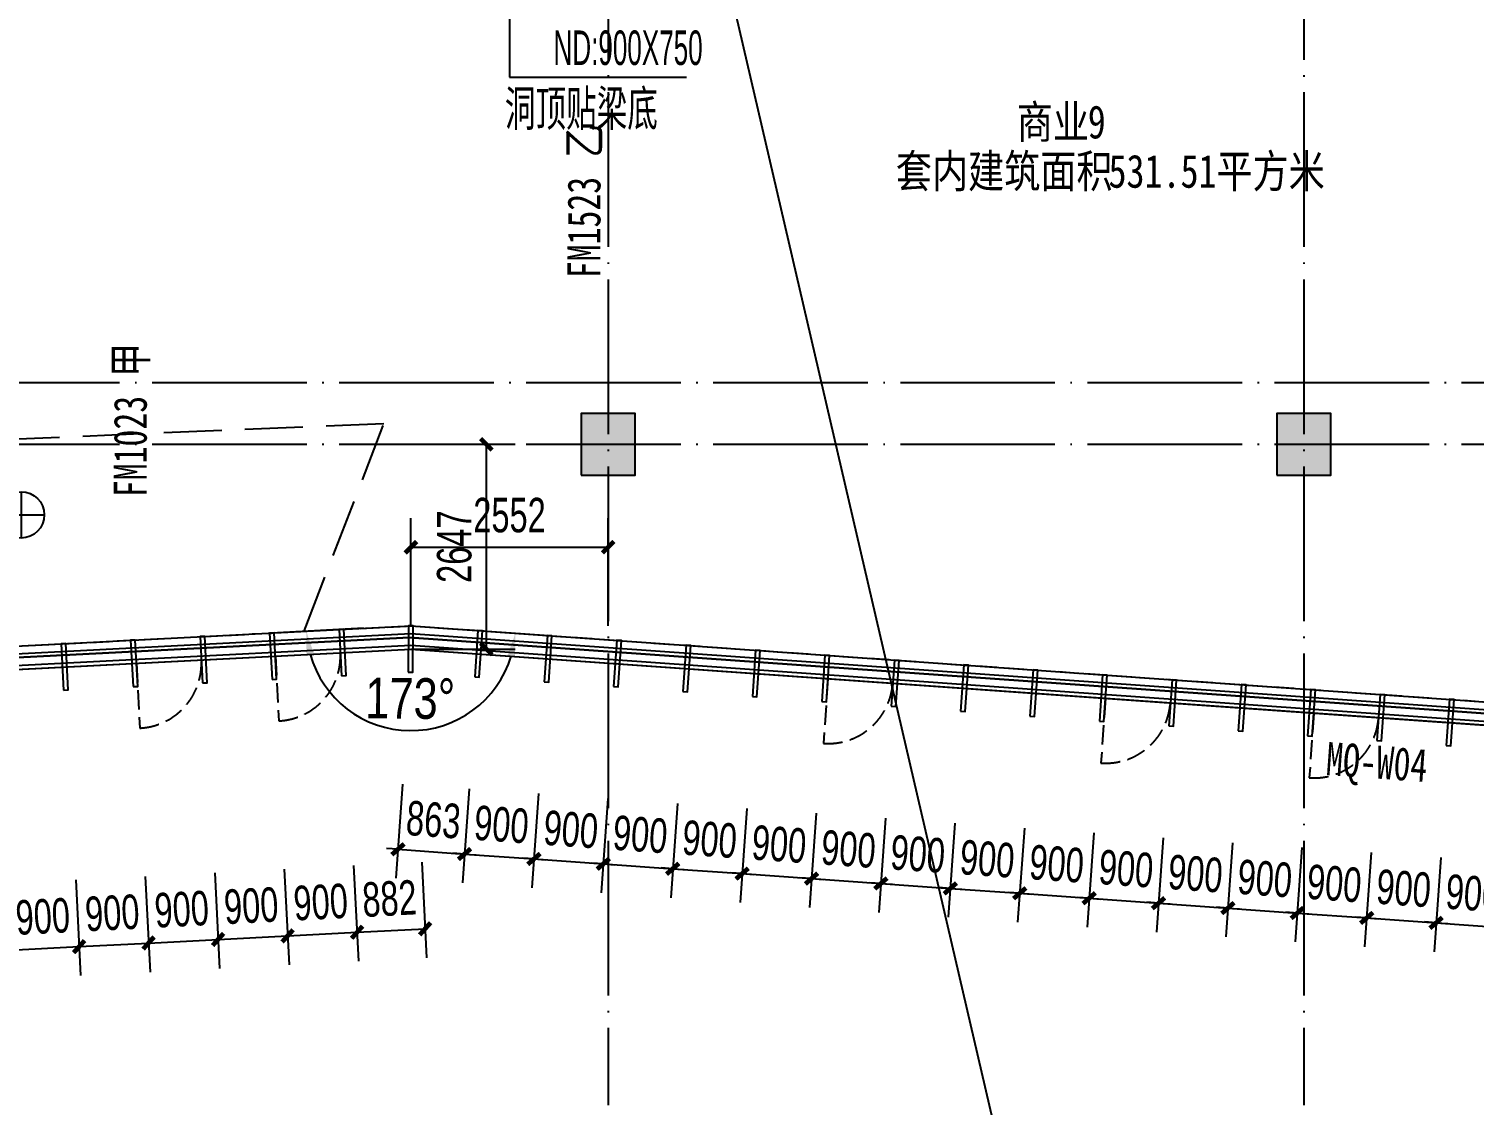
# Model space of a CAD drawing. Extents: x -409435 to 356702, y -107829 to 330904.
# Drawn here: x 78907 to 97602, y 80555 to 94472 of the extents above; entities that cross this region are included whole.
import ezdxf
from ezdxf.xclip import XClip

# ---------------------------------------------------------------- set-up
doc = ezdxf.new("R2010")
doc.units = 0
doc.header["$LTSCALE"] = 1000
doc.header["$MEASUREMENT"] = 0
doc.header["$XCLIPFRAME"] = 0
for name, pattern in [('104-14# 核心筒$0$DOTE', [2.42, 2, -0.2, 0.02, -0.2]), ('14#楼幕墙$0$DASH', [0.35, 0.25, -0.1]), ('X-104 14#平面$0$$0$DASH', [0.35, 0.25, -0.1]), ('X-104 14#平面$0$109 3#平面$0$DASH', [0.35, 0.25, -0.1])]:
    doc.linetypes.add(name, pattern=pattern)
for name, color, linetype in [('01-标注_尺寸', 124, 'Continuous'), ('104-14# 核心筒$0$A_AXIS-轴线', 36, '104-14# 核心筒$0$DOTE'), ('104-14# 核心筒$0$A_STR-砼柱', 51, 'Continuous'), ('14#楼幕墙$0$A-C_玻璃幕墙', 140, 'Continuous'), ('14#楼幕墙$0$A-C_窗', 140, 'Continuous'), ('PUB_HATCH', 8, 'Continuous'), ('X-104 14#平面$0$01-标注_尺寸', 124, 'Continuous'), ('X-104 14#平面$0$02-TEXT_房间', 7, 'Continuous'), ('X-104 14#平面$0$02-TEXT_标注', 130, 'Continuous'), ('X-104 14#平面$0$02-TEXT_门窗', 151, 'Continuous'), ('X-104 14#平面$0$A-C_玻璃幕墙', 140, 'Continuous'), ('X-104 14#平面$0$A-SUR_吊顶', 40, 'Continuous'), ('X-104 14#平面$0$A-TECH_结构', 21, 'Continuous'), ('X-104 14#平面$0$DOOR_FIRE_TEXT', 7, 'Continuous'), ('建-标注-文本', 254, 'Continuous'), ('建-标注-索引', 75, 'Continuous')]:
    doc.layers.add(name, color=color, linetype=linetype)
doc.layers.add('DIM_MODI', color=6, linetype='Continuous', plot=False)
doc.layers.add('X-104 14#平面$0$000套内', color=226, linetype='Continuous', lineweight=30, plot=False)
doc.styles.add('_TCH_DIM', font='ros.shx', dxfattribs={"width": 0.8, "height": 2, "bigfont": 'jd.shx'})
doc.styles.add('_TCH_DIM_T3', font='ros.shx', dxfattribs={"width": 0.705882, "bigfont": 'jd.shx'})
doc.styles.add('X-104 14#平面$0$_TCH_DIM_T3', font='ros.shx', dxfattribs={"width": 0.8, "bigfont": 'jd.shx'})
doc.styles.add('X-104 14#平面$0$_TCH_SPACE', font='STXIHEI_0.TTF', dxfattribs={"width": 0.8, "height": 5})
doc.styles.add('X-104 14#平面$0$_TCH_WINDOW', font='STXIHEI_0.TTF', dxfattribs={"width": 0.75, "height": 3.5})
doc.styles.add('X-104 14#平面$0$Standard', font='STXIHEI_0.TTF', dxfattribs={"width": 0.8})
doc.dimstyles.new('_TCH_ARCH&&150', dxfattribs={"dimtxt": 446.25, "dimasz": 150, "dimexe": 375, "dimexo": 450, "dimgap": 189.375, "dimtad": 1, "dimdec": 0, "dimzin": 0, "dimdsep": 46, "dimtxsty": '_TCH_DIM_T3', "dimblk": 'ARCHTICK', "dimcen": 0.09, "dimclrt": 7, "dimazin": 2, "dimtfac": 1, "dimtdec": 0, "dimtix": 1, "dimtmove": 2, "dimatfit": 3, "dimfxl": 0, "dimtolj": 1, "dimtzin": 0, "dimarcsym": 0})
doc.dimstyles.new('X-104 14#平面$0$_TCH_ARROW&&150', dxfattribs={"dimtxt": 525, "dimasz": 300, "dimexe": 375, "dimexo": 450, "dimgap": 150, "dimtad": 1, "dimdec": 0, "dimzin": 0, "dimdsep": 46, "dimtxsty": 'X-104 14#平面$0$_TCH_DIM_T3', "dimcen": 0.09, "dimclrt": 7, "dimazin": 2, "dimtfac": 1, "dimtdec": 0, "dimtix": 1, "dimtmove": 2, "dimatfit": 3, "dimfxl": 0, "dimtolj": 1, "dimtzin": 0, "dimarcsym": 0})

# ---------------------------------------------------------------- blocks, each defined once
blk = doc.blocks.new('14#楼幕墙$0$A$C103B1A8E')
blk.add_lwpolyline([(0, 0), (60, 0), (60, 600), (0, 600)], close=True)
blk = doc.blocks.new('14#楼幕墙$0$A$C09283E46')
for p, rotation in [((38700, -3662), 0.4546658823147814), ((39600, -3655), 0.4546658823147814), ((40500, -3647), 0.4546658823147814), ((41400, -3640), 0.4546658823147814), ((42300, -3633), 0.4546658823147814), ((43164, -3623), 356.951897365087), ((44021, -3721), 353.4518973650279), ((44915, -3824), 353.4518973650279), ((45810, -3926), 353.4518973650279), ((46704, -4029), 353.4518973650279), ((47598, -4132), 353.4518973650279), ((48492, -4234), 353.4518973650279), ((49386, -4337), 353.4518973650279), ((50280, -4440), 353.4518973650279), ((51174, -4542), 353.4518973650279), ((52069, -4645), 353.4518973650279), ((52963, -4748), 353.4518973650279), ((53857, -4850), 353.4518973650279), ((54751, -4953), 353.4518973650279), ((55645, -5055), 353.4518973650279), ((56539, -5158), 353.4518973650279)]:
    blk.add_blockref('14#楼幕墙$0$A$C103B1A8E', p, dxfattribs=dict(rotation=rotation))
blk = doc.blocks.new('14#楼幕墙$0$A$C2CD63A88')
at = {"linetype": '14#楼幕墙$0$DASH'}
blk.add_lwpolyline([(0, 670), (0, -170)], dxfattribs=at)
blk.add_arc((0, 670), 840, 270, 0, dxfattribs=at)
blk = doc.blocks.new('14#楼幕墙')
at = {"layer": '14#楼幕墙$0$A-C_玻璃幕墙'}
for p, q in [((40200, 84502), (83848, 86753)), ((83848, 86753), (108911, 84979)), ((40081, 84396), (83848, 86653)), ((83848, 86653), (108961, 84876)), ((39845, 84184), (83846, 86453)), ((39904, 84237), (83846, 86503)), ((83846, 86503), (109037, 84720)), ((83846, 86453), (109062, 84668))]:
    blk.add_line(p, q, dxfattribs=at)
at = {"layer": '14#楼幕墙$0$A-C_玻璃幕墙', "rotation": 2.499999999999448}
blk.add_blockref('14#楼幕墙$0$A$C09283E46', (40532, 87891), dxfattribs=at)
at = {"layer": '14#楼幕墙$0$A-C_窗'}
for p, rotation in [((82131, 85693), 2.951784843777751), ((80333, 85600), 2.951784843777751), ((89196, 85402), 355.9518973650817), ((92787, 85148), 355.9518973650817), ((95481, 84957), 355.9518973650817)]:
    blk.add_blockref('14#楼幕墙$0$A$C2CD63A88', p, dxfattribs=dict(at, rotation=rotation))
blk = doc.blocks.new('_FZH')
blk.add_lwpolyline([(-0.5, -0.5), (0.5, -0.5), (0.5, 0.5), (-0.5, 0.5)], close=True)
at = {"layer": 'PUB_HATCH'}
blk.add_solid([(-0.5, -0.5), (0.5, -0.5), (-0.5, 0.5), (0.5, 0.5)], dxfattribs=at)
blk = doc.blocks.new('104-14# 核心筒')
at = {"layer": '104-14# 核心筒$0$A_AXIS-轴线'}
for p, q in [((86400, 139633.6), (86400, 80554.9)), ((95400, 139633.6), (95400, 80554.9)), ((68400, 89900), (120259.9, 89900)), ((68400, 89100), (120259.9, 89100))]:
    blk.add_line(p, q, dxfattribs=at)
at = {"layer": '104-14# 核心筒$0$A_STR-砼柱', "xscale": 700, "yscale": 800, "zscale": 800}
for p in [(86400, 89100), (95400, 89100)]:
    blk.add_blockref('_FZH', p, dxfattribs=at)
blk = doc.blocks.new('X-104 14#平面$0$rqg')
at = {"color": 3}
for p, q in [((0, 300), (0, -300)), ((-300, 0), (300, 0))]:
    blk.add_line(p, q, dxfattribs=at)
blk.add_circle((0, 0), 300, dxfattribs=at)
blk = doc.blocks.new('*D2616')
at = {"layer": 'Defpoints', "color": 0, "transparency": 16777216}
for p in [(83848, 86753), (83683, 86745), (84014, 86741), (83184, 85572)]:
    blk.add_point(p, dxfattribs=at)
at = {"layer": 'X-104 14#平面$0$01-标注_尺寸', "color": 0, "lineweight": -2, "transparency": 16777216}
for p, q in [((83233, 86721), (82121, 86664)), ((84463, 86710), (85574, 86631))]:
    blk.add_line(p, q, dxfattribs=at)
blk.add_arc((83848, 86753), 1355, 195.6647, 343.2398, dxfattribs=at)
at = {"layer": 'X-104 14#平面$0$01-标注_尺寸', "color": 0, "transparency": 16777216}
for points in [[(82495, 86379), (82593, 86395), (82495, 86683)], [(85097, 86371), (85195, 86353), (85200, 86657)]]:
    blk.add_solid(points, dxfattribs=at)
at = {"layer": 'X-104 14#平面$0$01-标注_尺寸', "color": 7, "transparency": 16777216, "insert": (83839, 85811), "char_height": 525, "attachment_point": 5, "rotation": 359.4522, "style": 'X-104 14#平面$0$_TCH_DIM_T3'}
blk.add_mtext('\\A1;173°', dxfattribs=at)
blk = doc.blocks.new('sjdfadsfiididdi')
at = {"layer": '建-标注-索引'}
for p, q in [((85125, 96800), (85125, 93848)), ((85125, 93848), (87413, 93848))]:
    blk.add_line(p, q, dxfattribs=at)
at = {"layer": '建-标注-文本', "style": '_TCH_DIM'}
for s, height, width, p in [('ND:900X750', 446.2, 0.564706, (85693, 94006)), ('洞顶贴梁底', 520.9, 0.8, (85064, 93166))]:
    blk.add_text(s, height=height, dxfattribs=dict(at, width=width)).set_placement(p)
blk = doc.blocks.new('_ArchTick')
at = {"color": 0, "linetype": 'ByBlock', "const_width": 0.4}
blk.add_lwpolyline([(-0.5, -0.5), (0.5, 0.5)], dxfattribs=at)
blk = doc.blocks.new('*D682')
at = {"layer": '01-标注_尺寸', "color": 0, "lineweight": -2, "transparency": 16777216}
for p, q in [((78613, 83420), (78677, 82183)), ((79512, 83467), (79576, 82230)), ((78658, 82558), (79556, 82604))]:
    blk.add_line(p, q, dxfattribs=at)
at = {"layer": 'Defpoints', "color": 0, "transparency": 16777216}
for p in [(78590, 83870), (79489, 83916), (79556, 82604)]:
    blk.add_point(p, dxfattribs=at)
at = {"layer": '01-标注_尺寸', "color": 0, "lineweight": -2, "transparency": 16777216, "xscale": 150, "yscale": 150, "zscale": 150}
for p, rotation in [((78658, 82558), 182.9518973650838), ((79556, 82604), 2.951897365083775)]:
    blk.add_blockref('_ArchTick', p, dxfattribs=dict(at, rotation=rotation))
at = {"layer": '01-标注_尺寸', "color": 7, "transparency": 16777216, "insert": (79086, 82993), "char_height": 446.2, "attachment_point": 5, "rotation": 2.9519, "style": '_TCH_DIM_T3'}
blk.add_mtext('\\A1;900', dxfattribs=at)
blk = doc.blocks.new('*D683')
at = {"layer": '01-标注_尺寸', "color": 0, "lineweight": -2, "transparency": 16777216}
for p, q in [((79512, 83467), (79576, 82230)), ((80411, 83513), (80475, 82276)), ((79556, 82604), (80455, 82651))]:
    blk.add_line(p, q, dxfattribs=at)
at = {"layer": 'Defpoints', "color": 0, "transparency": 16777216}
for p in [(80388, 83962), (79489, 83916), (80455, 82651)]:
    blk.add_point(p, dxfattribs=at)
at = {"layer": '01-标注_尺寸', "color": 0, "lineweight": -2, "transparency": 16777216, "xscale": 150, "yscale": 150, "zscale": 150}
for p, rotation in [((79556, 82604), 182.9518973650842), ((80455, 82651), 2.951897365084284)]:
    blk.add_blockref('_ArchTick', p, dxfattribs=dict(at, rotation=rotation))
at = {"layer": '01-标注_尺寸', "color": 7, "transparency": 16777216, "insert": (79985, 83039), "char_height": 446.2, "attachment_point": 5, "rotation": 2.9519, "style": '_TCH_DIM_T3'}
blk.add_mtext('\\A1;900', dxfattribs=at)
blk = doc.blocks.new('*D684')
at = {"layer": '01-标注_尺寸', "color": 0, "lineweight": -2, "transparency": 16777216}
for p, q in [((80411, 83513), (80475, 82276)), ((81310, 83559), (81373, 82323)), ((80455, 82651), (81354, 82697))]:
    blk.add_line(p, q, dxfattribs=at)
at = {"layer": 'Defpoints', "color": 0, "transparency": 16777216}
for p in [(80388, 83962), (81286, 84009), (81354, 82697)]:
    blk.add_point(p, dxfattribs=at)
at = {"layer": '01-标注_尺寸', "color": 0, "lineweight": -2, "transparency": 16777216, "xscale": 150, "yscale": 150, "zscale": 150}
for p, rotation in [((80455, 82651), 182.9518973650844), ((81354, 82697), 2.951897365084347)]:
    blk.add_blockref('_ArchTick', p, dxfattribs=dict(at, rotation=rotation))
at = {"layer": '01-标注_尺寸', "color": 7, "transparency": 16777216, "insert": (80883, 83086), "char_height": 446.2, "attachment_point": 5, "rotation": 2.9519, "style": '_TCH_DIM_T3'}
blk.add_mtext('\\A1;900', dxfattribs=at)
blk = doc.blocks.new('*D685')
at = {"layer": '01-标注_尺寸', "color": 0, "lineweight": -2, "transparency": 16777216}
for p, q in [((82208, 83606), (82272, 82369)), ((81310, 83559), (81373, 82323)), ((81354, 82697), (82253, 82743))]:
    blk.add_line(p, q, dxfattribs=at)
at = {"layer": 'Defpoints', "color": 0, "transparency": 16777216}
for p in [(81286, 84009), (82185, 84055), (82253, 82743)]:
    blk.add_point(p, dxfattribs=at)
at = {"layer": '01-标注_尺寸', "color": 0, "lineweight": -2, "transparency": 16777216, "xscale": 150, "yscale": 150, "zscale": 150}
for p, rotation in [((82253, 82743), 2.951897365084412), ((81354, 82697), 182.9518973650844)]:
    blk.add_blockref('_ArchTick', p, dxfattribs=dict(at, rotation=rotation))
at = {"layer": '01-标注_尺寸', "color": 7, "transparency": 16777216, "insert": (81782, 83132), "char_height": 446.2, "attachment_point": 5, "rotation": 2.9519, "style": '_TCH_DIM_T3'}
blk.add_mtext('\\A1;900', dxfattribs=at)
blk = doc.blocks.new('*D686')
at = {"layer": '01-标注_尺寸', "color": 0, "lineweight": -2, "transparency": 16777216}
for p, q in [((82208, 83606), (82272, 82369)), ((83107, 83652), (83171, 82415)), ((82253, 82743), (83152, 82790))]:
    blk.add_line(p, q, dxfattribs=at)
at = {"layer": 'Defpoints', "color": 0, "transparency": 16777216}
for p in [(82185, 84055), (83084, 84101), (83152, 82790)]:
    blk.add_point(p, dxfattribs=at)
at = {"layer": '01-标注_尺寸', "color": 0, "lineweight": -2, "transparency": 16777216, "xscale": 150, "yscale": 150, "zscale": 150}
for p, rotation in [((82253, 82743), 182.9518973650846), ((83152, 82790), 2.95189736508464)]:
    blk.add_blockref('_ArchTick', p, dxfattribs=dict(at, rotation=rotation))
at = {"layer": '01-标注_尺寸', "color": 7, "transparency": 16777216, "insert": (82681, 83179), "char_height": 446.2, "attachment_point": 5, "rotation": 2.9519, "style": '_TCH_DIM_T3'}
blk.add_mtext('\\A1;900', dxfattribs=at)
blk = doc.blocks.new('*D687')
at = {"layer": '01-标注_尺寸', "color": 0, "lineweight": -2, "transparency": 16777216}
for p, q in [((83107, 83652), (83171, 82415)), ((83988, 83697), (84051, 82461)), ((83152, 82790), (84032, 82835))]:
    blk.add_line(p, q, dxfattribs=at)
at = {"layer": 'Defpoints', "color": 0, "transparency": 16777216}
for p in [(83964, 84147), (83084, 84101), (84032, 82835)]:
    blk.add_point(p, dxfattribs=at)
at = {"layer": '01-标注_尺寸', "color": 0, "lineweight": -2, "transparency": 16777216, "xscale": 150, "yscale": 150, "zscale": 150}
for p, rotation in [((83152, 82790), 182.9518973650841), ((84032, 82835), 2.951897365084157)]:
    blk.add_blockref('_ArchTick', p, dxfattribs=dict(at, rotation=rotation))
at = {"layer": '01-标注_尺寸', "color": 7, "transparency": 16777216, "insert": (83571, 83224), "char_height": 446.2, "attachment_point": 5, "rotation": 2.9519, "style": '_TCH_DIM_T3'}
blk.add_mtext('\\A1;882', dxfattribs=at)
blk = doc.blocks.new('*D762')
at = {"layer": '01-标注_尺寸', "color": 0, "lineweight": -2, "transparency": 16777216}
for p, q in [((83848, 86753), (83848, 88145)), ((86400, 86753), (86400, 88145)), ((83848, 87770), (86400, 87770))]:
    blk.add_line(p, q, dxfattribs=at)
at = {"layer": 'Defpoints', "color": 0, "transparency": 16777216}
for p in [(86400, 87770), (83848, 86303), (86400, 86303)]:
    blk.add_point(p, dxfattribs=at)
at = {"layer": '01-标注_尺寸', "color": 0, "lineweight": -2, "transparency": 16777216, "xscale": 150, "yscale": 150, "zscale": 150, "rotation": 180}
blk.add_blockref('_ArchTick', (83848, 87770), dxfattribs=at)
at = {"layer": '01-标注_尺寸', "color": 0, "lineweight": -2, "transparency": 16777216, "xscale": 150, "yscale": 150, "zscale": 150}
blk.add_blockref('_ArchTick', (86400, 87770), dxfattribs=at)
at = {"layer": '01-标注_尺寸', "color": 7, "transparency": 16777216, "insert": (85124, 88182), "char_height": 446.2, "attachment_point": 5, "style": '_TCH_DIM_T3'}
blk.add_mtext('\\A1;2552', dxfattribs=at)
blk = doc.blocks.new('*D1463')
at = {"layer": '01-标注_尺寸', "color": 0, "lineweight": -2, "transparency": 16777216}
for p, q in [((83740, 84707), (83654, 83489)), ((84602, 84646), (84515, 83428)), ((83681, 83863), (83531, 83873)), ((83681, 83863), (84542, 83802)), ((84542, 83802), (84691, 83791))]:
    blk.add_line(p, q, dxfattribs=at)
at = {"layer": 'Defpoints', "color": 0, "transparency": 16777216}
for p in [(83772, 85156), (84633, 85095), (84542, 83802)]:
    blk.add_point(p, dxfattribs=at)
at = {"layer": '01-标注_尺寸', "color": 0, "lineweight": -2, "transparency": 16777216, "xscale": 150, "yscale": 150, "zscale": 150}
for p, rotation in [((83681, 83863), 355.9518973650807), ((84542, 83802), 175.9518973650807)]:
    blk.add_blockref('_ArchTick', p, dxfattribs=dict(at, rotation=rotation))
at = {"layer": '01-标注_尺寸', "color": 7, "transparency": 16777216, "insert": (84140, 84244), "char_height": 446.2, "attachment_point": 5, "rotation": 355.9519, "style": '_TCH_DIM_T3'}
blk.add_mtext('\\A1;863', dxfattribs=at)
blk = doc.blocks.new('*D1464')
at = {"layer": '01-标注_尺寸', "color": 0, "lineweight": -2, "transparency": 16777216}
for p, q in [((84602, 84646), (84515, 83428)), ((85499, 84583), (85413, 83364)), ((84542, 83802), (84392, 83812)), ((84542, 83802), (85440, 83738)), ((85440, 83738), (85589, 83728))]:
    blk.add_line(p, q, dxfattribs=at)
at = {"layer": 'Defpoints', "color": 0, "transparency": 16777216}
for p in [(84633, 85095), (85531, 85032), (85440, 83738)]:
    blk.add_point(p, dxfattribs=at)
at = {"layer": '01-标注_尺寸', "color": 0, "lineweight": -2, "transparency": 16777216, "xscale": 150, "yscale": 150, "zscale": 150}
for p, rotation in [((84542, 83802), 355.9518973650808), ((85440, 83738), 175.9518973650808)]:
    blk.add_blockref('_ArchTick', p, dxfattribs=dict(at, rotation=rotation))
at = {"layer": '01-标注_尺寸', "color": 7, "transparency": 16777216, "insert": (85020, 84182), "char_height": 446.2, "attachment_point": 5, "rotation": 355.9519, "style": '_TCH_DIM_T3'}
blk.add_mtext('\\A1;900', dxfattribs=at)
blk = doc.blocks.new('*D1465')
at = {"layer": '01-标注_尺寸', "color": 0, "lineweight": -2, "transparency": 16777216}
for p, q in [((85499, 84583), (85413, 83364)), ((86397, 84519), (86311, 83301)), ((85440, 83738), (85290, 83749)), ((85440, 83738), (86337, 83675)), ((86337, 83675), (86487, 83664))]:
    blk.add_line(p, q, dxfattribs=at)
at = {"layer": 'Defpoints', "color": 0, "transparency": 16777216}
for p in [(85531, 85032), (86429, 84968), (86337, 83675)]:
    blk.add_point(p, dxfattribs=at)
at = {"layer": '01-标注_尺寸', "color": 0, "lineweight": -2, "transparency": 16777216, "xscale": 150, "yscale": 150, "zscale": 150}
for p, rotation in [((85440, 83738), 355.9518973650808), ((86337, 83675), 175.9518973650808)]:
    blk.add_blockref('_ArchTick', p, dxfattribs=dict(at, rotation=rotation))
at = {"layer": '01-标注_尺寸', "color": 7, "transparency": 16777216, "insert": (85918, 84118), "char_height": 446.2, "attachment_point": 5, "rotation": 355.9519, "style": '_TCH_DIM_T3'}
blk.add_mtext('\\A1;900', dxfattribs=at)
blk = doc.blocks.new('*D1466')
at = {"layer": '01-标注_尺寸', "color": 0, "lineweight": -2, "transparency": 16777216}
for p, q in [((86397, 84519), (86311, 83301)), ((87295, 84456), (87209, 83237)), ((86337, 83675), (86188, 83685)), ((86337, 83675), (87235, 83611)), ((87235, 83611), (87385, 83601))]:
    blk.add_line(p, q, dxfattribs=at)
at = {"layer": 'Defpoints', "color": 0, "transparency": 16777216}
for p in [(86429, 84968), (87327, 84905), (87235, 83611)]:
    blk.add_point(p, dxfattribs=at)
at = {"layer": '01-标注_尺寸', "color": 0, "lineweight": -2, "transparency": 16777216, "xscale": 150, "yscale": 150, "zscale": 150}
for p, rotation in [((86337, 83675), 355.9518973650802), ((87235, 83611), 175.9518973650803)]:
    blk.add_blockref('_ArchTick', p, dxfattribs=dict(at, rotation=rotation))
at = {"layer": '01-标注_尺寸', "color": 7, "transparency": 16777216, "insert": (86815, 84054), "char_height": 446.2, "attachment_point": 5, "rotation": 355.9519, "style": '_TCH_DIM_T3'}
blk.add_mtext('\\A1;900', dxfattribs=at)
blk = doc.blocks.new('*D1467')
at = {"layer": '01-标注_尺寸', "color": 0, "lineweight": -2, "transparency": 16777216}
for p, q in [((87295, 84456), (87209, 83237)), ((88193, 84392), (88106, 83174)), ((87235, 83611), (87085, 83622)), ((87235, 83611), (88133, 83548)), ((88133, 83548), (88282, 83537))]:
    blk.add_line(p, q, dxfattribs=at)
at = {"layer": 'Defpoints', "color": 0, "transparency": 16777216}
for p in [(87327, 84905), (88224, 84841), (88133, 83548)]:
    blk.add_point(p, dxfattribs=at)
at = {"layer": '01-标注_尺寸', "color": 0, "lineweight": -2, "transparency": 16777216, "xscale": 150, "yscale": 150, "zscale": 150}
for p, rotation in [((87235, 83611), 355.9518973650805), ((88133, 83548), 175.9518973650806)]:
    blk.add_blockref('_ArchTick', p, dxfattribs=dict(at, rotation=rotation))
at = {"layer": '01-标注_尺寸', "color": 7, "transparency": 16777216, "insert": (87713, 83991), "char_height": 446.2, "attachment_point": 5, "rotation": 355.9519, "style": '_TCH_DIM_T3'}
blk.add_mtext('\\A1;900', dxfattribs=at)
blk = doc.blocks.new('*D1468')
at = {"layer": '01-标注_尺寸', "color": 0, "lineweight": -2, "transparency": 16777216}
for p, q in [((88193, 84392), (88106, 83174)), ((89090, 84329), (89004, 83110)), ((88133, 83548), (87983, 83558)), ((88133, 83548), (89031, 83484)), ((89031, 83484), (89180, 83474))]:
    blk.add_line(p, q, dxfattribs=at)
at = {"layer": 'Defpoints', "color": 0, "transparency": 16777216}
for p in [(88224, 84841), (89122, 84778), (89031, 83484)]:
    blk.add_point(p, dxfattribs=at)
at = {"layer": '01-标注_尺寸', "color": 0, "lineweight": -2, "transparency": 16777216, "xscale": 150, "yscale": 150, "zscale": 150}
for p, rotation in [((88133, 83548), 355.951897365081), ((89031, 83484), 175.951897365081)]:
    blk.add_blockref('_ArchTick', p, dxfattribs=dict(at, rotation=rotation))
at = {"layer": '01-标注_尺寸', "color": 7, "transparency": 16777216, "insert": (88611, 83927), "char_height": 446.2, "attachment_point": 5, "rotation": 355.9519, "style": '_TCH_DIM_T3'}
blk.add_mtext('\\A1;900', dxfattribs=at)
blk = doc.blocks.new('*D1469')
at = {"layer": '01-标注_尺寸', "color": 0, "lineweight": -2, "transparency": 16777216}
for p, q in [((89090, 84329), (89004, 83110)), ((89988, 84265), (89902, 83047)), ((89031, 83484), (88881, 83495)), ((89031, 83484), (89928, 83421)), ((89928, 83421), (90078, 83410))]:
    blk.add_line(p, q, dxfattribs=at)
at = {"layer": 'Defpoints', "color": 0, "transparency": 16777216}
for p in [(89122, 84778), (90020, 84714), (89928, 83421)]:
    blk.add_point(p, dxfattribs=at)
at = {"layer": '01-标注_尺寸', "color": 0, "lineweight": -2, "transparency": 16777216, "xscale": 150, "yscale": 150, "zscale": 150}
for p, rotation in [((89031, 83484), 355.9518973650805), ((89928, 83421), 175.9518973650805)]:
    blk.add_blockref('_ArchTick', p, dxfattribs=dict(at, rotation=rotation))
at = {"layer": '01-标注_尺寸', "color": 7, "transparency": 16777216, "insert": (89509, 83864), "char_height": 446.2, "attachment_point": 5, "rotation": 355.9519, "style": '_TCH_DIM_T3'}
blk.add_mtext('\\A1;900', dxfattribs=at)
blk = doc.blocks.new('*D1470')
at = {"layer": '01-标注_尺寸', "color": 0, "lineweight": -2, "transparency": 16777216}
for p, q in [((89988, 84265), (89902, 83047)), ((90886, 84202), (90800, 82983)), ((89928, 83421), (89779, 83431)), ((89928, 83421), (90826, 83357)), ((90826, 83357), (90976, 83347))]:
    blk.add_line(p, q, dxfattribs=at)
at = {"layer": 'Defpoints', "color": 0, "transparency": 16777216}
for p in [(90020, 84714), (90918, 84651), (90826, 83357)]:
    blk.add_point(p, dxfattribs=at)
at = {"layer": '01-标注_尺寸', "color": 0, "lineweight": -2, "transparency": 16777216, "xscale": 150, "yscale": 150, "zscale": 150}
for p, rotation in [((89928, 83421), 355.9518973650807), ((90826, 83357), 175.9518973650807)]:
    blk.add_blockref('_ArchTick', p, dxfattribs=dict(at, rotation=rotation))
at = {"layer": '01-标注_尺寸', "color": 7, "transparency": 16777216, "insert": (90406, 83800), "char_height": 446.2, "attachment_point": 5, "rotation": 355.9519, "style": '_TCH_DIM_T3'}
blk.add_mtext('\\A1;900', dxfattribs=at)
blk = doc.blocks.new('*D1471')
at = {"layer": '01-标注_尺寸', "color": 0, "lineweight": -2, "transparency": 16777216}
for p, q in [((90886, 84202), (90800, 82983)), ((91784, 84138), (91697, 82919)), ((90826, 83357), (90677, 83368)), ((90826, 83357), (91724, 83294)), ((91724, 83294), (91874, 83283))]:
    blk.add_line(p, q, dxfattribs=at)
at = {"layer": 'Defpoints', "color": 0, "transparency": 16777216}
for p in [(90918, 84651), (91815, 84587), (91724, 83294)]:
    blk.add_point(p, dxfattribs=at)
at = {"layer": '01-标注_尺寸', "color": 0, "lineweight": -2, "transparency": 16777216, "xscale": 150, "yscale": 150, "zscale": 150}
for p, rotation in [((90826, 83357), 355.9518973650801), ((91724, 83294), 175.95189736508)]:
    blk.add_blockref('_ArchTick', p, dxfattribs=dict(at, rotation=rotation))
at = {"layer": '01-标注_尺寸', "color": 7, "transparency": 16777216, "insert": (91304, 83737), "char_height": 446.2, "attachment_point": 5, "rotation": 355.9519, "style": '_TCH_DIM_T3'}
blk.add_mtext('\\A1;900', dxfattribs=at)
blk = doc.blocks.new('*D1472')
at = {"layer": '01-标注_尺寸', "color": 0, "lineweight": -2, "transparency": 16777216}
for p, q in [((91784, 84138), (91697, 82919)), ((92681, 84075), (92595, 82856)), ((91724, 83294), (91574, 83304)), ((91724, 83294), (92622, 83230)), ((92622, 83230), (92771, 83219))]:
    blk.add_line(p, q, dxfattribs=at)
at = {"layer": 'Defpoints', "color": 0, "transparency": 16777216}
for p in [(91815, 84587), (92713, 84523), (92622, 83230)]:
    blk.add_point(p, dxfattribs=at)
at = {"layer": '01-标注_尺寸', "color": 0, "lineweight": -2, "transparency": 16777216, "xscale": 150, "yscale": 150, "zscale": 150}
for p, rotation in [((91724, 83294), 355.9518973650812), ((92622, 83230), 175.9518973650811)]:
    blk.add_blockref('_ArchTick', p, dxfattribs=dict(at, rotation=rotation))
at = {"layer": '01-标注_尺寸', "color": 7, "transparency": 16777216, "insert": (92202, 83673), "char_height": 446.2, "attachment_point": 5, "rotation": 355.9519, "style": '_TCH_DIM_T3'}
blk.add_mtext('\\A1;900', dxfattribs=at)
blk = doc.blocks.new('*D1473')
at = {"layer": '01-标注_尺寸', "color": 0, "lineweight": -2, "transparency": 16777216}
for p, q in [((92681, 84075), (92595, 82856)), ((93579, 84011), (93493, 82792)), ((92622, 83230), (92472, 83241)), ((92622, 83230), (93519, 83166)), ((93519, 83166), (93669, 83156))]:
    blk.add_line(p, q, dxfattribs=at)
at = {"layer": 'Defpoints', "color": 0, "transparency": 16777216}
for p in [(92713, 84523), (93611, 84460), (93519, 83166)]:
    blk.add_point(p, dxfattribs=at)
at = {"layer": '01-标注_尺寸', "color": 0, "lineweight": -2, "transparency": 16777216, "xscale": 150, "yscale": 150, "zscale": 150}
for p, rotation in [((92622, 83230), 355.9518973650806), ((93519, 83166), 175.9518973650806)]:
    blk.add_blockref('_ArchTick', p, dxfattribs=dict(at, rotation=rotation))
at = {"layer": '01-标注_尺寸', "color": 7, "transparency": 16777216, "insert": (93100, 83610), "char_height": 446.2, "attachment_point": 5, "rotation": 355.9519, "style": '_TCH_DIM_T3'}
blk.add_mtext('\\A1;900', dxfattribs=at)
blk = doc.blocks.new('*D1474')
at = {"layer": '01-标注_尺寸', "color": 0, "lineweight": -2, "transparency": 16777216}
for p, q in [((93579, 84011), (93493, 82792)), ((94477, 83948), (94391, 82729)), ((93519, 83166), (93370, 83177)), ((93519, 83166), (94417, 83103)), ((94417, 83103), (94567, 83092))]:
    blk.add_line(p, q, dxfattribs=at)
at = {"layer": 'Defpoints', "color": 0, "transparency": 16777216}
for p in [(93611, 84460), (94509, 84396), (94417, 83103)]:
    blk.add_point(p, dxfattribs=at)
at = {"layer": '01-标注_尺寸', "color": 0, "lineweight": -2, "transparency": 16777216, "xscale": 150, "yscale": 150, "zscale": 150}
for p, rotation in [((93519, 83166), 355.9518973650808), ((94417, 83103), 175.9518973650808)]:
    blk.add_blockref('_ArchTick', p, dxfattribs=dict(at, rotation=rotation))
at = {"layer": '01-标注_尺寸', "color": 7, "transparency": 16777216, "insert": (93997, 83546), "char_height": 446.2, "attachment_point": 5, "rotation": 355.9519, "style": '_TCH_DIM_T3'}
blk.add_mtext('\\A1;900', dxfattribs=at)
blk = doc.blocks.new('*D1475')
at = {"layer": '01-标注_尺寸', "color": 0, "lineweight": -2, "transparency": 16777216}
for p, q in [((94477, 83948), (94391, 82729)), ((95375, 83884), (95288, 82665)), ((94417, 83103), (94268, 83114)), ((94417, 83103), (95315, 83039)), ((95315, 83039), (95465, 83029))]:
    blk.add_line(p, q, dxfattribs=at)
at = {"layer": 'Defpoints', "color": 0, "transparency": 16777216}
for p in [(94509, 84396), (95406, 84333), (95315, 83039)]:
    blk.add_point(p, dxfattribs=at)
at = {"layer": '01-标注_尺寸', "color": 0, "lineweight": -2, "transparency": 16777216, "xscale": 150, "yscale": 150, "zscale": 150}
for p, rotation in [((94417, 83103), 355.9518973650801), ((95315, 83039), 175.9518973650802)]:
    blk.add_blockref('_ArchTick', p, dxfattribs=dict(at, rotation=rotation))
at = {"layer": '01-标注_尺寸', "color": 7, "transparency": 16777216, "insert": (94895, 83483), "char_height": 446.2, "attachment_point": 5, "rotation": 355.9519, "style": '_TCH_DIM_T3'}
blk.add_mtext('\\A1;900', dxfattribs=at)
blk = doc.blocks.new('*D1476')
at = {"layer": '01-标注_尺寸', "color": 0, "lineweight": -2, "transparency": 16777216}
for p, q in [((95375, 83884), (95288, 82665)), ((96272, 83820), (96186, 82602)), ((95315, 83039), (95165, 83050)), ((95315, 83039), (96213, 82976)), ((96213, 82976), (96362, 82965))]:
    blk.add_line(p, q, dxfattribs=at)
at = {"layer": 'Defpoints', "color": 0, "transparency": 16777216}
for p in [(95406, 84333), (96304, 84269), (96213, 82976)]:
    blk.add_point(p, dxfattribs=at)
at = {"layer": '01-标注_尺寸', "color": 0, "lineweight": -2, "transparency": 16777216, "xscale": 150, "yscale": 150, "zscale": 150}
for p, rotation in [((95315, 83039), 355.9518973650813), ((96213, 82976), 175.9518973650814)]:
    blk.add_blockref('_ArchTick', p, dxfattribs=dict(at, rotation=rotation))
at = {"layer": '01-标注_尺寸', "color": 7, "transparency": 16777216, "insert": (95793, 83419), "char_height": 446.2, "attachment_point": 5, "rotation": 355.9519, "style": '_TCH_DIM_T3'}
blk.add_mtext('\\A1;900', dxfattribs=at)
blk = doc.blocks.new('*D1477')
at = {"layer": '01-标注_尺寸', "color": 0, "lineweight": -2, "transparency": 16777216}
for p, q in [((96272, 83820), (96186, 82602)), ((97170, 83757), (97084, 82538)), ((96213, 82976), (96063, 82986)), ((96213, 82976), (97110, 82912)), ((97110, 82912), (97260, 82902))]:
    blk.add_line(p, q, dxfattribs=at)
at = {"layer": 'Defpoints', "color": 0, "transparency": 16777216}
for p in [(96304, 84269), (97202, 84206), (97110, 82912)]:
    blk.add_point(p, dxfattribs=at)
at = {"layer": '01-标注_尺寸', "color": 0, "lineweight": -2, "transparency": 16777216, "xscale": 150, "yscale": 150, "zscale": 150}
for p, rotation in [((96213, 82976), 355.9518973650804), ((97110, 82912), 175.9518973650804)]:
    blk.add_blockref('_ArchTick', p, dxfattribs=dict(at, rotation=rotation))
at = {"layer": '01-标注_尺寸', "color": 7, "transparency": 16777216, "insert": (96691, 83356), "char_height": 446.2, "attachment_point": 5, "rotation": 355.9519, "style": '_TCH_DIM_T3'}
blk.add_mtext('\\A1;900', dxfattribs=at)
blk = doc.blocks.new('*D1478')
at = {"layer": '01-标注_尺寸', "color": 0, "lineweight": -2, "transparency": 16777216}
for p, q in [((97170, 83757), (97084, 82538)), ((98068, 83693), (97982, 82475)), ((97110, 82912), (96961, 82923)), ((97110, 82912), (98008, 82849)), ((98008, 82849), (98158, 82838))]:
    blk.add_line(p, q, dxfattribs=at)
at = {"layer": 'Defpoints', "color": 0, "transparency": 16777216}
for p in [(97202, 84206), (98100, 84142), (98008, 82849)]:
    blk.add_point(p, dxfattribs=at)
at = {"layer": '01-标注_尺寸', "color": 0, "lineweight": -2, "transparency": 16777216, "xscale": 150, "yscale": 150, "zscale": 150}
for p, rotation in [((97110, 82912), 355.9518973650804), ((98008, 82849), 175.9518973650803)]:
    blk.add_blockref('_ArchTick', p, dxfattribs=dict(at, rotation=rotation))
at = {"layer": '01-标注_尺寸', "color": 7, "transparency": 16777216, "insert": (97588, 83292), "char_height": 446.2, "attachment_point": 5, "rotation": 355.9519, "style": '_TCH_DIM_T3'}
blk.add_mtext('\\A1;900', dxfattribs=at)
blk = doc.blocks.new('*D2484')
at = {"layer": '01-标注_尺寸', "color": 0, "lineweight": -2, "transparency": 16777216}
for p, q in [((83846, 89100), (85199, 89100)), ((84824, 86453), (84824, 89100)), ((83846, 86453), (85199, 86453))]:
    blk.add_line(p, q, dxfattribs=at)
at = {"layer": 'Defpoints', "color": 0, "transparency": 16777216}
for p in [(83396, 89100), (84824, 89100), (83396, 86453)]:
    blk.add_point(p, dxfattribs=at)
at = {"layer": '01-标注_尺寸', "color": 0, "lineweight": -2, "transparency": 16777216, "xscale": 150, "yscale": 150, "zscale": 150}
for p, rotation in [((84824, 89100), 90), ((84824, 86453), 270)]:
    blk.add_blockref('_ArchTick', p, dxfattribs=dict(at, rotation=rotation))
at = {"layer": '01-标注_尺寸', "color": 7, "transparency": 16777216, "insert": (84411, 87776), "char_height": 446.2, "attachment_point": 5, "rotation": 90, "style": '_TCH_DIM_T3'}
blk.add_mtext('\\A1;2647', dxfattribs=at)
blk = doc.blocks.new('X-104 14#平面')
at = {"layer": 'X-104 14#平面$0$000套内'}
blk.add_lwpolyline([(117398.5, 100083.4), (117398.5, 100083.4), (119049.6, 99715.9), (108986.5, 84823.7), (83829.7, 86604), (77400, 86272.2)], dxfattribs=at)
at = {"layer": 'X-104 14#平面$0$A-C_玻璃幕墙'}
blk.add_lwpolyline([(109062.3, 84667.9), (119297.3, 99814.5), (117562.9, 100200.5), (120741.8, 127894.6), (99426.9, 133825), (92631.2, 109400), (86987.2, 109400), (86987.2, 110600), (8392.2, 110600), (5688.7, 97881.2), (-2733.6, 99671.4), (-6009.8, 84258.3), (40178.1, 86274.9), (39845.1, 84183.6), (83845.6, 86452.5)], close=True, dxfattribs=at)
at = {"layer": 'X-104 14#平面$0$A-SUR_吊顶', "linetype": 'X-104 14#平面$0$109 3#平面$0$DASH', "ltscale": 3}
blk.add_lwpolyline([(82466.9, 86681.8), (83499.8, 89365.9), (52926.6, 88084.7), (53491, 90739.8), (17309.3, 90108.2), (22065.4, 106694.6), (62738.3, 107720), (62307.5, 106691.2), (92309.4, 108057.1)], dxfattribs=at)
at = {"layer": 'X-104 14#平面$0$A-TECH_结构', "linetype": 'X-104 14#平面$0$$0$DASH'}
blk.add_lwpolyline([(120414.6, 127674.3), (99635.5, 133455.6), (96317.6, 121532.1), (85624.2, 124507.3), (87140.3, 129956.4), (83582.3, 130946.3), (66456.4, 115400), (609.3, 115400), (8.3, 112572.3), (4214.3, 111678.3), (1409.8, 98484.1), (-2502.5, 99315.7), (-5635.8, 84574.9), (40532.1, 86590.6), (40199.6, 84502.3), (83848.5, 86753.1), (108910.7, 84979.4), (118802, 99617.3), (117234.1, 99966.3)], close=True, dxfattribs=at)
ref = blk.add_blockref('104-14# 核心筒', (0, 0))
XClip(ref).set_block_clipping_path([(-38664.3623821461, -25500), (139216.5485069363, 330900)])
blk.add_blockref('14#楼幕墙', (0, 0))
at = {"layer": 'Defpoints'}
blk.add_blockref('X-104 14#平面$0$rqg', (78806, 88187.2), dxfattribs=at)
at = {"layer": 'X-104 14#平面$0$02-TEXT_房间', "style": 'X-104 14#平面$0$_TCH_SPACE', "width": 0.8}
for s, height, p in [('商业', 428.14, (91686.9, 93055.9)), ('9', 428.1, (92604, 93055.9))]:
    blk.add_text(s, height=height, dxfattribs=at).set_placement(p)
at = {"layer": 'X-104 14#平面$0$02-TEXT_标注', "style": 'X-104 14#平面$0$Standard', "width": 0.8}
for s, p in [('套内建筑面积', (90121, 92418.5)), ('531.51', (92872.1, 92418.5)), ('平方米', (94269.2, 92418.5))]:
    blk.add_text(s, height=428.14, dxfattribs=at).set_placement(p)
at = {"layer": 'X-104 14#平面$0$02-TEXT_门窗', "style": 'X-104 14#平面$0$_TCH_WINDOW', "width": 0.75}
blk.add_text('MQ-W04', height=428.14, rotation=355.9519, dxfattribs=at).set_placement((95675.4, 84824.5))
at = {"layer": 'X-104 14#平面$0$DOOR_FIRE_TEXT', "style": 'X-104 14#平面$0$_TCH_WINDOW', "width": 0.75}
for s, height, p in [('乙', 428.1, (86300, 92804.4)), ('FM1523', 428.14, (86300, 91248.3)), ('甲', 428.1, (80431.2, 89972.6)), ('FM1023', 428.14, (80431.2, 88416.6))]:
    blk.add_text(s, height=height, rotation=90, dxfattribs=at).set_placement(p)
at = {"layer": 'X-104 14#平面$0$01-标注_尺寸'}
dim = blk.add_angular_dim_3p(base=(83183.7136, 85572.4319), center=(83848.4623, 86753.0874), p1=(83682.6807, 86744.5367), p2=(84014.0502, 86741.3686), dimstyle='X-104 14#平面$0$_TCH_ARROW&&150', override={"dimgap": 0}, dxfattribs=at)
dim.commit()
dim.dimension.update_dxf_attribs({"geometry": '*D2616', "text_midpoint": (83839.4527, 85810.6994), "dimtype": 165, "text_rotation": 359.45224})

msp = doc.modelspace()

# ---------------------------------------------------------------- linework, layer by layer
at = {"layer": 'DIM_MODI'}
msp.add_line((87688.9, 96224.8), (135070.5, -107829.1), dxfattribs=at)

# ---------------------------------------------------------------- block references
for name in ['X-104 14#平面', 'sjdfadsfiididdi']:
    msp.add_blockref(name, (0, 0))

# ---------------------------------------------------------------- dimensions: what is measured, and where the dimension line sits
at = {"layer": '01-标注_尺寸'}
for p1, p2, distance, picture, middle in [((83395.5872, 86452.5405), (83395.5872, 89100), -1428.0837, '*D2484', (84411.1709, 87776.2703)), ((83848.4623, 86303.0874), (86400, 86303.0874), 1466.8871, '*D762', (85124.2312, 88182.4744)), ((83772.2, 85156.2), (84633.4, 85095.3), -1296.7, '*D1463', (84140.4, 84243.8)), ((84633.4, 85095.3), (85531.1, 85031.8), -1296.7, '*D1464', (85019.8, 84181.5)), ((85531.1, 85031.8), (86428.9, 84968.2), -1296.7, '*D1465', (85917.6, 84118)), ((86428.9, 84968.2), (87326.7, 84904.7), -1296.7, '*D1466', (86815.4, 84054.5)), ((87326.7, 84904.7), (88224.4, 84841.2), -1296.7, '*D1467', (87713.1, 83990.9)), ((88224.4, 84841.2), (89122.2, 84777.6), -1296.7, '*D1468', (88610.9, 83927.4)), ((89122.2, 84777.6), (90019.9, 84714.1), -1296.7, '*D1469', (89508.6, 83863.9)), ((90019.9, 84714.1), (90917.7, 84650.6), -1296.7, '*D1470', (90406.4, 83800.3)), ((90917.7, 84650.6), (91815.4, 84587), -1296.7, '*D1471', (91304.1, 83736.8)), ((91815.4, 84587), (92713.2, 84523.5), -1296.7, '*D1472', (92201.9, 83673.3)), ((92713.2, 84523.5), (93610.9, 84460), -1296.7, '*D1473', (93099.6, 83609.7)), ((93610.9, 84460), (94508.7, 84396.4), -1296.7, '*D1474', (93997.4, 83546.2)), ((94508.7, 84396.4), (95406.4, 84332.9), -1296.7, '*D1475', (94895.2, 83482.7)), ((95406.4, 84332.9), (96304.2, 84269.4), -1296.7, '*D1476', (95792.9, 83419.1)), ((96304.2, 84269.4), (97202, 84205.8), -1296.7, '*D1477', (96690.7, 83355.6)), ((97202, 84205.8), (98099.7, 84142.3), -1296.7, '*D1478', (97588.4, 83292.1))]:
    dim = msp.add_aligned_dim(p1=p1, p2=p2, distance=distance, dimstyle='_TCH_ARCH&&150', dxfattribs=at)
    dim.commit()
    dim.dimension.update_dxf_attribs({"geometry": picture, "text_midpoint": middle})
for base, p1, p2, picture, middle in [((84032.1, 82835.1), (83084, 84101.5), (83964.5, 84146.9), '*D687', (83570.7, 83224.4)), ((80455.3, 82650.7), (79488.8, 83916.1), (80387.6, 83962.4), '*D683', (79984.6, 83039.5)), ((81354.1, 82697), (80387.6, 83962.4), (81286.4, 84008.8), '*D684', (80883.4, 83085.8)), ((82252.9, 82743.4), (81286.4, 84008.8), (82185.2, 84055.1), '*D685', (81782.2, 83132.2)), ((83151.7, 82789.7), (82185.2, 84055.1), (83084, 84101.5), '*D686', (82681, 83178.5)), ((79556.4, 82604.3), (78590, 83869.7), (79488.8, 83916.1), '*D682', (79085.8, 82993.1))]:
    dim = msp.add_linear_dim(base=base, p1=p1, p2=p2, angle=2.9519, dimstyle='_TCH_ARCH&&150', override={"dimgap": 0}, dxfattribs=at)
    dim.commit()
    dim.dimension.update_dxf_attribs({"geometry": picture, "text_midpoint": middle, "dimtype": 161, "text_rotation": 2.9519})

doc.saveas('drawing.dxf')
